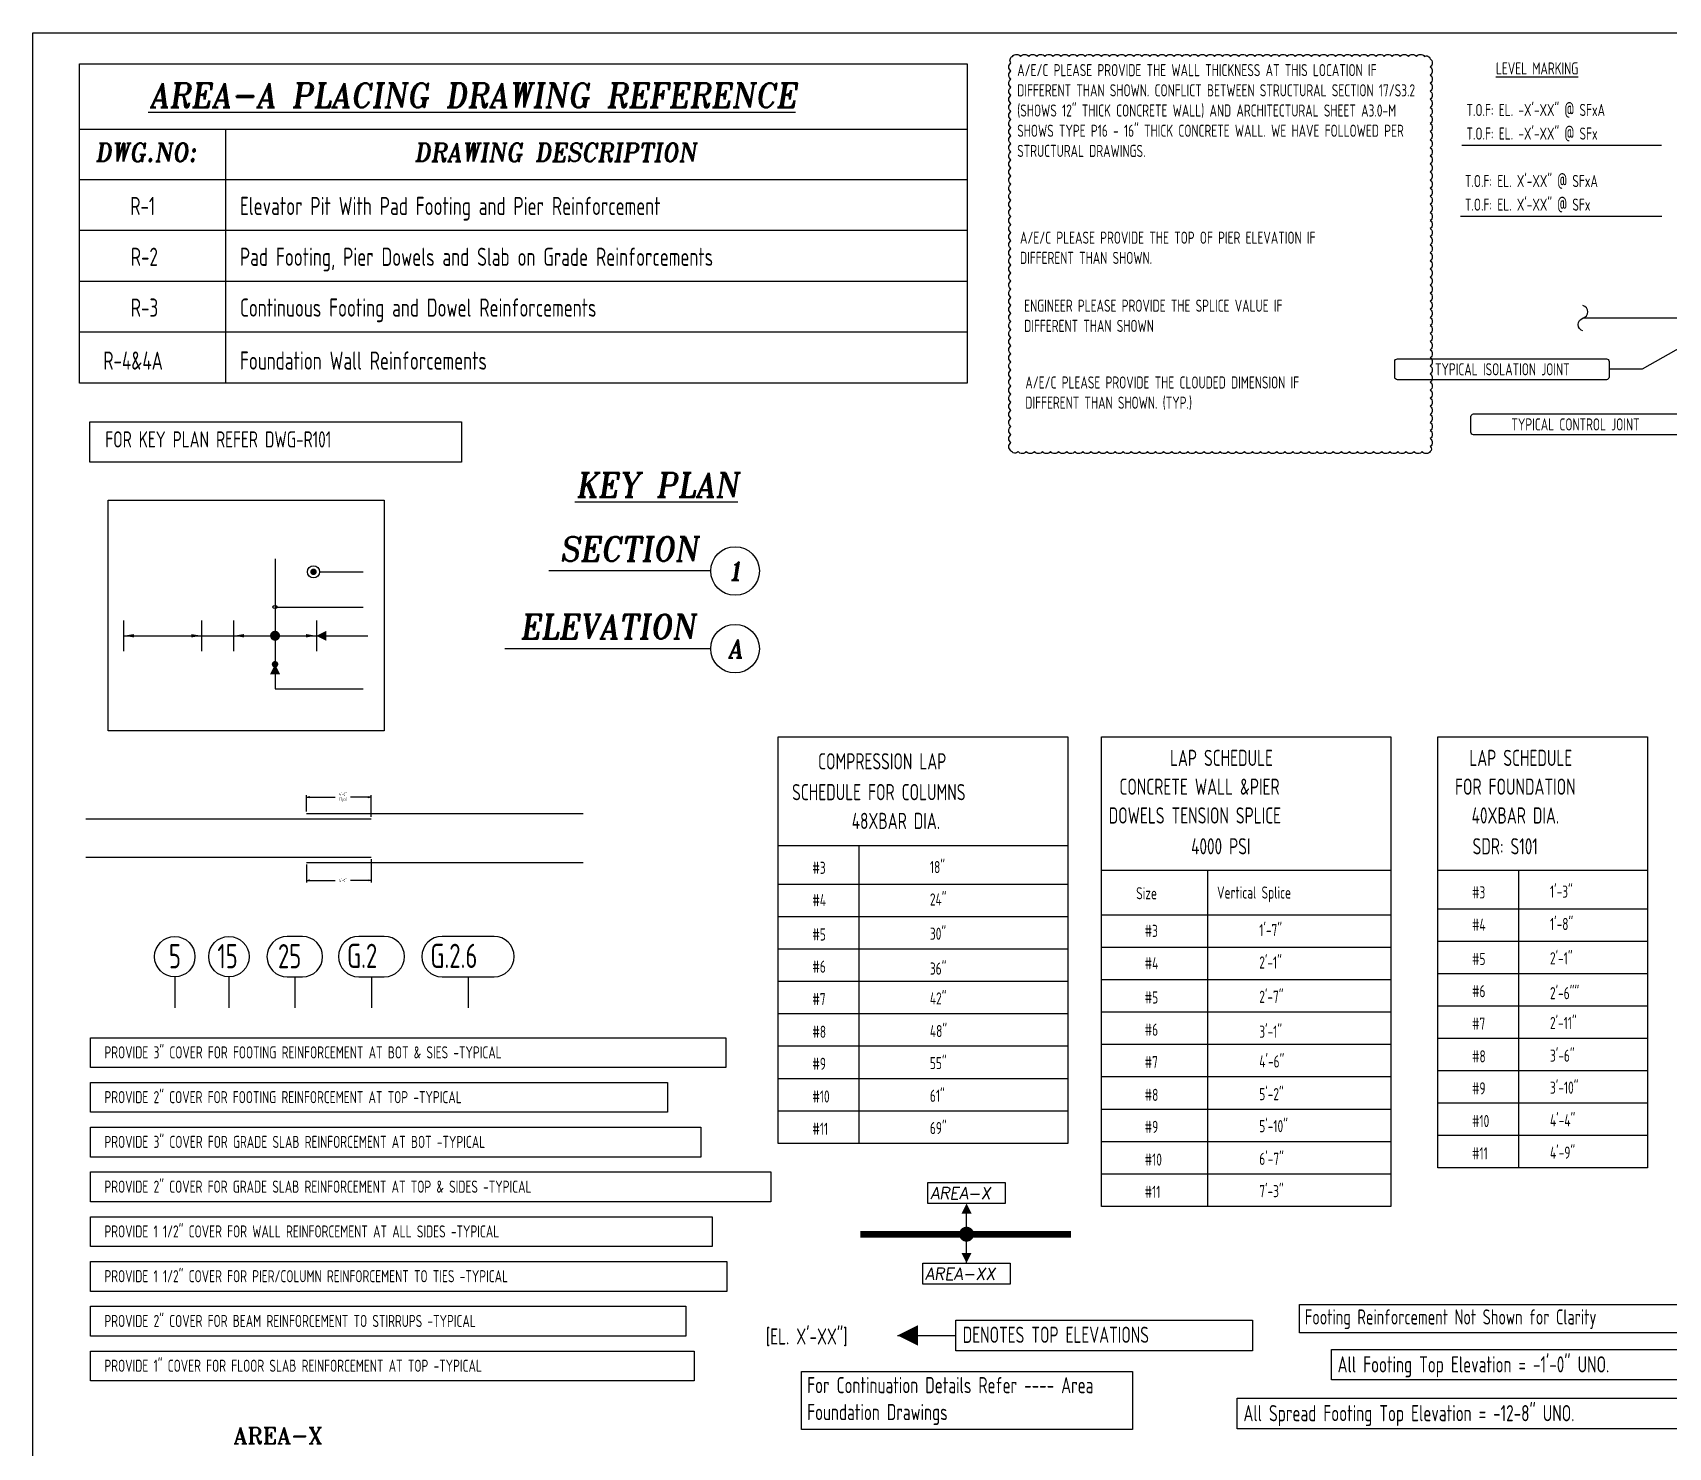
# Model space of a CAD drawing. Header units: inches. Extents: x 10095 to 38568, y -2433 to 4174.
# Drawn here: x 10648 to 11863, y -767 to 283 of the extents above; entities that cross this region are included whole.
import ezdxf
from ezdxf.enums import TextEntityAlignment as Align

# ---------------------------------------------------------------- set-up
doc = ezdxf.new("R2010")
doc.units = ezdxf.units.IN
doc.header["$MEASUREMENT"] = 0
doc.linetypes.add('PHANTOM', pattern=[2.5, 1.25, -0.25, 0.25, -0.25, 0.25, -0.25])
doc.layers.get('0').update_dxf_attribs({"linetype": 'CONTINUOUS'})
doc.layers.get('Defpoints').update_dxf_attribs({"linetype": 'CONTINUOUS'})
for name, color, linetype in [('0-25TEXT', 7, 'CONTINUOUS'), ('0-35', 3, 'CONTINUOUS'), ('0-35TEXT', 3, 'CONTINUOUS'), ('0-50', 10, 'CONTINUOUS'), ('5', 4, 'CONTINUOUS'), ('DETAIL', 83, 'CONTINUOUS'), ('GRID', 8, 'PHANTOM'), ('INTERMEDIATERANGELAY', 7, 'CONTINUOUS'), ('MATCH LINE', 7, 'CONTINUOUS'), ('RANGELAY', 7, 'CONTINUOUS'), ('TITLE_BORDER', 7, 'CONTINUOUS')]:
    doc.layers.add(name, color=color, linetype=linetype)
doc.styles.add('AR', font='ARCHQUIK.shx', dxfattribs={"width": 0.8})
doc.styles.add('ROMANT', font='romant')
doc.dimstyles.new('CADS_DIM_48', dxfattribs={"dimscale": 48, "dimtxt": 0.09375, "dimasz": 0.09375, "dimexe": 0.0625, "dimexo": 0.0625, "dimgap": 0.09375, "dimtad": 0, "dimtih": 1, "dimtoh": 1, "dimzin": 1, "dimdsep": 46, "dimlunit": 4, "dimtxsty": 'AR', "dimblk": 'CLOSED', "dimcen": 0.1875, "dimadec": 0, "dimazin": 0, "dimtfac": 1, "dimtofl": 0, "dimtmove": 0, "dimatfit": 1, "dimldrblk": 'DOTBLANK', "dimfxl": 1, "dimtzin": 0, "dimarcsym": 0})

# ---------------------------------------------------------------- blocks, each defined once
blk = doc.blocks.new('_Closed')
at = {"color": 0, "linetype": 'ByBlock', "lineweight": -2}
for p, q in [((-1, 0.17), (0, 0)), ((-1, 0.17), (-1, -0.17)), ((0, 0), (-1, -0.17)), ((0, 0), (-1, 0))]:
    blk.add_line(p, q, dxfattribs=at)
blk = doc.blocks.new('*D16')
at = {"layer": 'Defpoints', "color": 0, "transparency": 16777216}
for p in [(10851.8, -332.9), (10899.8, -328.9), (10899.8, -346.1)]:
    blk.add_point(p, dxfattribs=at)
at = {"layer": 'DETAIL', "color": 0, "lineweight": -2, "transparency": 16777216}
for p, q in [((10851.8, -334.4), (10851.8, -347.6)), ((10899.8, -330.4), (10899.8, -347.6)), ((10854.1, -346.1), (10873.1, -346.1)), ((10897.6, -346.1), (10884.5, -346.1))]:
    blk.add_line(p, q, dxfattribs=at)
at = {"layer": 'DETAIL', "color": 0, "lineweight": -2, "transparency": 16777216, "xscale": 2.25, "yscale": 2.25, "zscale": 2.25, "rotation": 180}
blk.add_blockref('_Closed', (10851.8, -346.1), dxfattribs=at)
at = {"layer": 'DETAIL', "color": 0, "lineweight": -2, "transparency": 16777216, "xscale": 2.25, "yscale": 2.25, "zscale": 2.25}
blk.add_blockref('_Closed', (10899.8, -346.1), dxfattribs=at)
at = {"layer": 'DETAIL', "color": 0, "transparency": 16777216, "insert": (10878.8, -346.1), "char_height": 2.25, "attachment_point": 5, "style": 'AR'}
blk.add_mtext('4\'-0"', dxfattribs=at)
blk = doc.blocks.new('_DotBlank')
at = {"layer": '0-35', "color": 0, "lineweight": -2}
blk.add_line((-0.5, 0), (-1, 0), dxfattribs=at)
blk.add_circle((0, 0), 0.5, dxfattribs=at)
blk = doc.blocks.new('*D17')
at = {"layer": 'Defpoints', "color": 0, "transparency": 16777216}
for p in [(10899.8, -284.3), (10851.8, -296.4), (10899.8, -300.4)]:
    blk.add_point(p, dxfattribs=at)
at = {"layer": 'DETAIL', "color": 0, "lineweight": -2, "transparency": 16777216}
for p, q in [((10851.8, -294.9), (10851.8, -282.8)), ((10854.1, -284.3), (10873.1, -284.3)), ((10897.6, -284.3), (10884.5, -284.3)), ((10899.8, -298.9), (10899.8, -282.8))]:
    blk.add_line(p, q, dxfattribs=at)
at = {"layer": 'DETAIL', "color": 0, "lineweight": -2, "transparency": 16777216, "xscale": 2.25, "yscale": 2.25, "zscale": 2.25, "rotation": 180}
blk.add_blockref('_Closed', (10851.8, -284.3), dxfattribs=at)
at = {"layer": 'DETAIL', "color": 0, "lineweight": -2, "transparency": 16777216, "xscale": 2.25, "yscale": 2.25, "zscale": 2.25}
blk.add_blockref('_Closed', (10899.8, -284.3), dxfattribs=at)
at = {"layer": 'DETAIL', "color": 0, "transparency": 16777216, "insert": (10878.8, -284.3), "char_height": 2.25, "attachment_point": 5, "style": 'AR'}
blk.add_mtext('4\'-0"\\P(Typ)', dxfattribs=at)
blk = doc.blocks.new('SECT1')
at = {"color": 7, "linetype": 'Continuous'}
blk.add_line((0.627, 0), (-0.627, 0), dxfattribs=at)
blk.add_circle((0.815, 0), 0.188, dxfattribs=at)
at = {"color": 7, "linetype": 'Continuous', "style": 'ROMANT', "oblique": 9, "width": 0.95}
blk.add_text('SECTION', height=0.1875, dxfattribs=at).set_placement((-0.006, 0.077), align=Align.CENTER)
blk.add_attdef('SECT1', text='', height=0.141, dxfattribs=at).set_placement((0.815, 0), align=Align.MIDDLE)
blk = doc.blocks.new('ELEV1')
at = {"color": 7, "linetype": 'Continuous'}
blk.add_line((0.883, 0), (-0.71, 0), dxfattribs=at)
blk.add_circle((1.071, 0), 0.188, dxfattribs=at)
at = {"color": 7, "linetype": 'Continuous', "style": 'ROMANT', "oblique": 9, "width": 0.95}
blk.add_text('ELEVATION', height=0.1875, dxfattribs=at).set_placement((0.085, 0.077), align=Align.CENTER)
blk.add_attdef('ELV1', text='', height=0.141, dxfattribs=at).set_placement((1.071, 0), align=Align.MIDDLE)
blk = doc.blocks.new('leadrblk')
blk.add_lwpolyline([(0, 0, 0, 1, 0), (1, 0, 1, 1, 0)], format="xyseb")
blk = doc.blocks.new('leadrdot')
at = {"const_width": 0.5}
blk.add_lwpolyline([(-0.25, 0, 1), (0.25, 0, 1)], format="xyb", close=True, dxfattribs=at)
blk = doc.blocks.new('rendmark')
at = {"color": 4}
blk.add_line((0, -3), (0, 3), dxfattribs=at)
blk = doc.blocks.new('rarrow')
at = {"color": 7}
blk.add_solid([(2, -0.33), (2, 0.33), (0, 0)], dxfattribs=at)

msp = doc.modelspace()

# ---------------------------------------------------------------- linework, layer by layer
at = {"color": 7, "linetype": 'Continuous'}
msp.add_lwpolyline([(10690.79607, -5.57188), (10966.90881, -5.57188), (10966.90881, -35.47911), (10690.79607, -35.47911)], close=True, dxfattribs=at)
at = {"layer": '0-25TEXT'}
for points in [[(11897.6822, 64.11684), (11843.72258, 33.51897), (11819.15997, 33.51897)], [(10861.39269, -116.92683), (10893.84372, -116.92683)], [(10828.35056, -143.05015), (10893.84372, -143.05015)], [(10859.0234, -164.40664), (10897.24657, -164.40664)], [(10828.35056, -185.54212), (10828.35056, -203.70439), (10893.84372, -203.70439)], [(11341.94141, -630.3391), (11341.94141, -587.21224)], [(11290.78347, -684.06591), (11333.98285, -684.06591)]]:
    msp.add_lwpolyline(points, dxfattribs=at)
for points, const_width in [([(10826.50124, -164.40664, 1), (10830.19988, -164.40664, 1)], 3.69864), ([(11344.71539, -608.89892, 1), (11339.16744, -608.89892, 1)], 5.54795)]:
    msp.add_lwpolyline(points, format="xyb", close=True, dxfattribs=dict(at, const_width=const_width))
at = {"layer": '0-35'}
for p, q in [((11890.35074, 71.44829), (11799.8213, 71.44829)), ((11417.11662, -320.52393), (11202.03034, -320.52393)), ((11417.11662, -320.52393), (11202.03034, -320.52393)), ((11657.07603, -338.75136), (11442.27847, -338.75136)), ((11657.07603, -338.75136), (11442.27847, -338.75136)), ((11847.83493, -338.75136), (11691.96068, -338.75136)), ((11847.83493, -338.75136), (11691.96068, -338.75136)), ((11417.11662, -349.12774), (11202.03034, -349.12774)), ((11417.11662, -373.16948), (11202.03034, -373.16948)), ((11657.07603, -371.91724), (11442.27847, -371.91724)), ((11847.83493, -367.35517), (11691.96068, -367.35517)), ((11417.11662, -397.21122), (11202.03034, -397.21122)), ((11657.07603, -395.95898), (11442.27847, -395.95898)), ((11847.83493, -391.39691), (11691.96068, -391.39691)), ((11417.11662, -421.25296), (11202.03034, -421.25296)), ((11657.07603, -420.00072), (11442.27847, -420.00072)), ((11847.83493, -415.43865), (11691.96068, -415.43865)), ((11417.11662, -445.2947), (11202.03034, -445.2947)), ((11657.07603, -444.04246), (11442.27847, -444.04246)), ((11847.83493, -439.48039), (11691.96068, -439.48039)), ((11417.11662, -469.33644), (11202.03034, -469.33644)), ((11657.07603, -468.0842), (11442.27847, -468.0842)), ((11847.83493, -463.52212), (11691.96068, -463.52212)), ((11417.11662, -493.37818), (11202.03034, -493.37818)), ((11657.07603, -492.12594), (11442.27847, -492.12594)), ((11847.83493, -487.56386), (11691.96068, -487.56386)), ((11417.11662, -517.41992), (11202.03034, -517.41992)), ((11657.07603, -516.16767), (11442.27847, -516.16767)), ((11847.83493, -511.6056), (11691.96068, -511.6056)), ((11657.07603, -540.20941), (11442.27847, -540.20941)), ((11847.83493, -535.64734), (11691.96068, -535.64734)), ((11657.07603, -564.25115), (11442.27847, -564.25115))]:
    msp.add_line(p, q, dxfattribs=at)
msp.add_lwpolyline([(11799.8213, 61.94829, -0.7488732654), (11799.8213, 71.44829, 0.7488732654), (11799.8213, 80.94829, 0.7488732654)], format="xyb", dxfattribs=at)
for points in [[(11202.03034, -239.37808), (11417.11662, -239.37808), (11417.11662, -541.46166), (11202.03034, -541.46166)], [(11442.27847, -239.37808), (11657.07603, -239.37808), (11657.07603, -588.29289), (11442.27847, -588.29289)], [(11691.96068, -239.37808), (11847.83493, -239.37808), (11847.83493, -559.68908), (11691.96068, -559.68908)], [(11163.17048, -462.92292), (11163.17048, -485.08912), (10691.33511, -485.08912), (10691.33511, -462.92292), (11163.17048, -462.92292)], [(11119.95072, -496.17223), (11119.95072, -518.33843), (10691.33511, -518.33843), (10691.33511, -496.17223), (11119.95072, -496.17223)], [(11144.54168, -529.42154), (11144.54168, -551.58774), (10691.33511, -551.58774), (10691.33511, -529.42154), (11144.54168, -529.42154)], [(11196.71283, -562.67084), (11196.71283, -584.83705), (10691.33511, -584.83705), (10691.33511, -562.67084), (11196.71283, -562.67084)], [(11153.03775, -595.92015), (11153.03775, -618.08636), (10691.33511, -618.08636), (10691.33511, -595.92015), (11153.03775, -595.92015)], [(11163.81381, -629.16946), (11163.81381, -651.33567), (10691.33511, -651.33567), (10691.33511, -629.16946), (11163.81381, -629.16946)], [(11133.45, -662.41877), (11133.45, -684.58498), (10691.33511, -684.58498), (10691.33511, -662.41877), (11133.45, -662.41877)], [(11139.63146, -695.66808), (11139.63146, -717.83429), (10691.33511, -717.83429), (10691.33511, -695.66808), (11139.63146, -695.66808)]]:
    msp.add_lwpolyline(points, close=True, dxfattribs=at)
for points in [[(11262.03034, -320.52393), (11262.03034, -541.46166)], [(11262.03034, -320.52393), (11262.03034, -541.46166)], [(11521.03054, -338.75136), (11521.03054, -588.29289)], [(11521.03054, -338.75136), (11521.03054, -588.29289)], [(11751.96068, -338.75136), (11751.96068, -559.68908)], [(11751.96068, -338.75136), (11751.96068, -559.68908)]]:
    msp.add_lwpolyline(points, dxfattribs=at)
at = {"layer": '0-35', "color": 0, "lineweight": -2}
msp.add_circle((10856.89269, -116.92683), 4.5, dxfattribs=at)
at = {"layer": '0-35TEXT', "color": 1}
for p, q in [((11858.14032, 199.73084), (11709.95061, 199.73084)), ((11858.32041, 146.957), (11708.82879, 146.957))]:
    msp.add_line(p, q, dxfattribs=at)
at = {"layer": '0-35TEXT'}
msp.add_lwpolyline([(10648.36485, 283.49724), (12743.78018, 283.49724), (12743.78018, -2272.82815), (10648.36485, -2272.82815)], close=True, dxfattribs=at)
at = {"layer": '0-35TEXT', "color": 1}
msp.add_lwpolyline([(11589.33856, -682.15115), (11589.33856, -661.08), (11919.46326, -661.08), (11919.46326, -682.15115)], close=True, dxfattribs=at)
at = {"layer": '0-50'}
for p, q in [((11342.37843, 211.59569), (10683.15023, 211.59569)), ((10791.87379, 23.24691), (10791.87379, 211.59569)), ((11342.37843, 174.22453), (10683.15023, 174.22453)), ((11342.37843, 136.48012), (10683.15023, 136.48012)), ((11342.37843, 98.73572), (10683.15023, 98.73572)), ((11342.37843, 60.99132), (10683.15023, 60.99132))]:
    msp.add_line(p, q, dxfattribs=at)
for points in [[(10683.15023, 260.25998), (11342.37843, 260.25998), (11342.37843, 23.24691), (10683.15023, 23.24691)], [(10704.32784, -63.74847), (10909.39656, -63.74847), (10909.39656, -235.06451), (10704.32784, -235.06451)], [(11313.27735, -570.5305), (11370.60548, -570.5305), (11370.60548, -586.10807), (11313.27735, -586.10807)], [(11309.40816, -630.3391), (11374.47467, -630.3391), (11374.47467, -645.91667), (11309.40816, -645.91667)], [(11333.98285, -672.71862), (11554.23729, -672.71862), (11554.23729, -695.41321), (11333.98285, -695.41321)], [(11612.94616, -694.4818), (11919.46326, -694.4818), (11919.46326, -717.17639), (11612.94616, -717.17639)], [(11219.38019, -753.98145), (11219.38019, -710.78834), (11465.13191, -710.78834), (11465.13191, -753.98145)], [(11543.01465, -730.72335), (11919.46326, -730.72335), (11919.46326, -753.41794), (11543.01465, -753.41794)]]:
    msp.add_lwpolyline(points, close=True, dxfattribs=at)
for points in [[(11662.0348, 41.26888), (11817.15997, 41.26888, -0.4142135624), (11819.15997, 39.26888), (11819.15997, 27.76906, -0.4142135624), (11817.15997, 25.76906), (11662.0348, 25.76906, -0.4142135624), (11660.0348, 27.76906), (11660.0348, 39.26888, -0.4142135624)], [(11718.58307, 0.33278), (11869.83583, 0.33278, -0.4142135624), (11871.83583, -1.66722), (11871.83583, -13.16704, -0.4142135624), (11869.83583, -15.16704), (11718.58307, -15.16704, -0.4142135624), (11716.58307, -13.16704), (11716.58307, -1.66722, -0.4142135624)], [(10848.70728, -387.73623), (10837.36636, -387.73623, 1), (10837.36636, -417.73623), (10848.70728, -417.73623, 1)], [(10890.51313, -417.698), (10909.51707, -417.698, 1), (10909.51707, -387.698), (10890.51313, -387.698, 1)], [(10991.00432, -387.698), (10952.40941, -387.698, 1), (10952.40941, -417.698), (10991.00432, -417.698, 1)]]:
    msp.add_lwpolyline(points, format="xyb", close=True, dxfattribs=at)
for centre in [(10753.8734, -402.73623), (10794.10468, -402.73623)]:
    msp.add_circle(centre, 15, dxfattribs=at)
at = {"layer": '5'}
msp.add_lwpolyline([(10828.35056, -107.30808), (10828.35056, -185.54212)], dxfattribs=at)
at = {"layer": '5', "const_width": 2.4}
for points in [[(10855.69269, -116.92683, 1), (10858.09269, -116.92683, 1)], [(10827.15056, -185.54212, 1), (10829.55056, -185.54212, 1)]]:
    msp.add_lwpolyline(points, format="xyb", close=True, dxfattribs=at)
at = {"layer": 'DETAIL'}
msp.add_lwpolyline([(11686.33725, -27.55075, -0.52056705), (11680.33725, -27.55075, -0.52056705), (11674.33725, -27.55075, -0.52056705), (11668.33725, -27.55075, -0.52056705), (11662.33725, -27.55075, -0.52056705), (11656.33725, -27.55075, -0.52056705), (11650.33725, -27.55075, -0.52056705), (11644.33725, -27.55075, -0.52056705), (11638.33725, -27.55075, -0.52056705), (11632.33725, -27.55075, -0.52056705), (11626.33725, -27.55075, -0.52056705), (11620.33725, -27.55075, -0.52056705), (11614.33725, -27.55075, -0.52056705), (11608.33725, -27.55075, -0.52056705), (11602.33725, -27.55075, -0.52056705), (11596.33725, -27.55075, -0.52056705), (11590.33725, -27.55075, -0.52056705), (11584.33725, -27.55075, -0.52056705), (11578.33725, -27.55075, -0.52056705), (11572.33725, -27.55075, -0.52056705), (11566.33725, -27.55075, -0.52056705), (11560.33725, -27.55075, -0.52056705), (11554.33725, -27.55075, -0.52056705), (11548.33725, -27.55075, -0.52056705), (11542.33725, -27.55075, -0.52056705), (11536.33725, -27.55075, -0.52056705), (11530.33725, -27.55075, -0.52056705), (11524.33725, -27.55075, -0.52056705), (11518.33725, -27.55075, -0.52056705), (11512.33725, -27.55075, -0.52056705), (11506.33725, -27.55075, -0.52056705), (11500.33725, -27.55075, -0.52056705), (11494.33725, -27.55075, -0.52056705), (11488.33725, -27.55075, -0.52056705), (11482.33725, -27.55075, -0.52056705), (11476.33725, -27.55075, -0.52056705), (11470.33725, -27.55075, -0.52056705), (11464.33725, -27.55075, -0.52056705), (11458.33725, -27.55075, -0.52056705), (11452.33725, -27.55075, -0.52056705), (11446.33725, -27.55075, -0.52056705), (11440.33725, -27.55075, -0.52056705), (11434.33725, -27.55075, -0.52056705), (11428.33725, -27.55075, -0.52056705), (11422.33725, -27.55075, -0.52056705), (11416.33725, -27.55075, -0.52056705), (11410.33725, -27.55075, -0.52056705), (11404.33725, -27.55075, -0.52056705), (11398.33725, -27.55075, -0.52056705), (11392.33725, -27.55075, -0.52056705), (11386.33725, -27.55075, -0.52056705), (11380.33725, -27.55075, -0.52056705), (11374.9006, -26.98741, -0.52056705), (11374.9006, -20.98741, -0.52056705), (11374.9006, -14.98741, -0.52056705), (11374.9006, -8.98741, -0.52056705), (11374.9006, -2.98741, -0.52056705), (11374.9006, 3.01259, -0.52056705), (11374.9006, 9.01259, -0.52056705), (11374.9006, 15.01259, -0.52056705), (11374.9006, 21.01259, -0.52056705), (11374.9006, 27.01259, -0.52056705), (11374.9006, 33.01259, -0.52056705), (11374.9006, 39.01259, -0.52056705), (11374.9006, 45.01259, -0.52056705), (11374.9006, 51.01259, -0.52056705), (11374.9006, 57.01259, -0.52056705), (11374.9006, 63.01259, -0.52056705), (11374.9006, 69.01259, -0.52056705), (11374.9006, 75.01259, -0.52056705), (11374.9006, 81.01259, -0.52056705), (11374.9006, 87.01259, -0.52056705), (11374.9006, 93.01259, -0.52056705), (11374.9006, 99.01259, -0.52056705), (11374.9006, 105.01259, -0.52056705), (11374.9006, 111.01259, -0.52056705), (11374.9006, 117.01259, -0.52056705), (11374.9006, 123.01259, -0.52056705), (11374.9006, 129.01259, -0.52056705), (11374.9006, 135.01259, -0.52056705), (11374.9006, 141.01259, -0.52056705), (11374.9006, 147.01259, -0.52056705), (11374.9006, 153.01259, -0.52056705), (11374.9006, 159.01259, -0.52056705), (11374.9006, 165.01259, -0.52056705), (11374.9006, 171.01259, -0.52056705), (11374.9006, 177.01259, -0.52056705), (11374.9006, 183.01259, -0.52056705), (11374.9006, 189.01259, -0.52056705), (11374.9006, 195.01259, -0.52056705), (11374.9006, 201.01259, -0.52056705), (11374.9006, 207.01259, -0.52056705), (11374.9006, 213.01259, -0.52056705), (11374.9006, 219.01259, -0.52056705), (11374.9006, 225.01259, -0.52056705), (11374.9006, 231.01259, -0.52056705), (11374.9006, 237.01259, -0.52056705), (11374.9006, 243.01259, -0.52056705), (11374.9006, 249.01259, -0.52056705), (11374.9006, 255.01259, -0.52056705), (11374.9006, 261.01259, -0.52056705), (11376.10353, 265.80966, -0.52056705), (11382.10353, 265.80966, -0.52056705), (11388.10353, 265.80966, -0.52056705), (11394.10353, 265.80966, -0.52056705), (11400.10353, 265.80966, -0.52056705), (11406.10353, 265.80966, -0.52056705), (11412.10353, 265.80966, -0.52056705), (11418.10353, 265.80966, -0.52056705), (11424.10353, 265.80966, -0.52056705), (11430.10353, 265.80966, -0.52056705), (11436.10353, 265.80966, -0.52056705), (11442.10353, 265.80966, -0.52056705), (11448.10353, 265.80966, -0.52056705), (11454.10353, 265.80966, -0.52056705), (11460.10353, 265.80966, -0.52056705), (11466.10353, 265.80966, -0.52056705), (11472.10353, 265.80966, -0.52056705), (11478.10353, 265.80966, -0.52056705), (11484.10353, 265.80966, -0.52056705), (11490.10353, 265.80966, -0.52056705), (11496.10353, 265.80966, -0.52056705), (11502.10353, 265.80966, -0.52056705), (11508.10353, 265.80966, -0.52056705), (11514.10353, 265.80966, -0.52056705), (11520.10353, 265.80966, -0.52056705), (11526.10353, 265.80966, -0.52056705), (11532.10353, 265.80966, -0.52056705), (11538.10353, 265.80966, -0.52056705), (11544.10353, 265.80966, -0.52056705), (11550.10353, 265.80966, -0.52056705), (11556.10353, 265.80966, -0.52056705), (11562.10353, 265.80966, -0.52056705), (11568.10353, 265.80966, -0.52056705), (11574.10353, 265.80966, -0.52056705), (11580.10353, 265.80966, -0.52056705), (11586.10353, 265.80966, -0.52056705), (11592.10353, 265.80966, -0.52056705), (11598.10353, 265.80966, -0.52056705), (11604.10353, 265.80966, -0.52056705), (11610.10353, 265.80966, -0.52056705), (11616.10353, 265.80966, -0.52056705), (11622.10353, 265.80966, -0.52056705), (11628.10353, 265.80966, -0.52056705), (11634.10353, 265.80966, -0.52056705), (11640.10353, 265.80966, -0.52056705), (11646.10353, 265.80966, -0.52056705), (11652.10353, 265.80966, -0.52056705), (11658.10353, 265.80966, -0.52056705), (11664.10353, 265.80966, -0.52056705), (11670.10353, 265.80966, -0.52056705), (11676.10353, 265.80966, -0.52056705), (11682.10353, 265.80966, -0.52056705), (11686.33725, 264.04338, -0.52056705), (11686.33725, 258.04338, -0.52056705), (11686.33725, 252.04338, -0.52056705), (11686.33725, 246.04338, -0.52056705), (11686.33725, 240.04338, -0.52056705), (11686.33725, 234.04338, -0.52056705), (11686.33725, 228.04338, -0.52056705), (11686.33725, 222.04338, -0.52056705), (11686.33725, 216.04338, -0.52056705), (11686.33725, 210.04338, -0.52056705), (11686.33725, 204.04338, -0.52056705), (11686.33725, 198.04338, -0.52056705), (11686.33725, 192.04338, -0.52056705), (11686.33725, 186.04338, -0.52056705), (11686.33725, 180.04338, -0.52056705), (11686.33725, 174.04338, -0.52056705), (11686.33725, 168.04338, -0.52056705), (11686.33725, 162.04338, -0.52056705), (11686.33725, 156.04338, -0.52056705), (11686.33725, 150.04338, -0.52056705), (11686.33725, 144.04338, -0.52056705), (11686.33725, 138.04338, -0.52056705), (11686.33725, 132.04338, -0.52056705), (11686.33725, 126.04338, -0.52056705), (11686.33725, 120.04338, -0.52056705), (11686.33725, 114.04338, -0.52056705), (11686.33725, 108.04338, -0.52056705), (11686.33725, 102.04338, -0.52056705), (11686.33725, 96.04338, -0.52056705), (11686.33725, 90.04338, -0.52056705), (11686.33725, 84.04338, -0.52056705), (11686.33725, 78.04338, -0.52056705), (11686.33725, 72.04338, -0.52056705), (11686.33725, 66.04338, -0.52056705), (11686.33725, 60.04338, -0.52056705), (11686.33725, 54.04338, -0.52056705), (11686.33725, 48.04338, -0.52056705), (11686.33725, 42.04338, -0.52056705), (11686.33725, 36.04338, -0.52056705), (11686.33725, 30.04338, -0.52056705), (11686.33725, 24.04338, -0.52056705), (11686.33725, 18.04338, -0.52056705), (11686.33725, 12.04338, -0.52056705), (11686.33725, 6.04338, -0.52056705), (11686.33725, 0.04338, -0.52056705), (11686.33725, -5.95662, -0.52056705), (11686.33725, -11.95662, -0.52056705), (11686.33725, -17.95662, -0.52056705), (11686.33725, -23.95662, -0.52056705)], format="xyb", close=True, dxfattribs=at)
at = {"layer": 'GRID', "lineweight": -3}
for points in [[(10753.8734, -417.73623), (10753.8734, -440.72414)], [(10794.10468, -417.73623), (10794.10468, -440.72414)], [(10843.03682, -417.73623), (10843.03682, -440.72414)], [(10900.0151, -417.698), (10900.0151, -440.68591)], [(10971.70687, -417.698), (10971.70687, -440.68591)]]:
    msp.add_lwpolyline(points, dxfattribs=at)
at = {"layer": 'INTERMEDIATERANGELAY'}
msp.add_line((10773.67771, -164.40664), (10797.67771, -164.40664), dxfattribs=at)
at = {"layer": 'MATCH LINE', "linetype": 'PHANTOM', "ltscale": 10, "const_width": 5}
msp.add_lwpolyline([(11419.59198, -608.89892), (11263.10874, -608.89892)], dxfattribs=at)
at = {"layer": 'RANGELAY'}
for p, q in [((10716.06471, -164.40664), (10773.67771, -164.40664)), ((10797.67771, -164.40664), (10859.0234, -164.40664))]:
    msp.add_line(p, q, dxfattribs=at)
at = {"layer": 'TITLE_BORDER', "color": 4}
for p, q in [((10687.84163, -300.42149), (10899.81172, -300.42149)), ((10851.81172, -296.42149), (11057.14769, -296.42149)), ((10687.84163, -328.90934), (10899.81172, -328.90934)), ((10851.81172, -332.90934), (11057.14769, -332.90934))]:
    msp.add_line(p, q, dxfattribs=at)

# ---------------------------------------------------------------- block references
at = {"layer": '0-25TEXT', "xscale": 96, "yscale": 96, "zscale": 96}
for name, p, values in [('SECT1', (11091.82259, -116.28619), {'SECT1': '1'}), ('ELEV1', (11067.2035, -174.01104), {'ELV1': 'A'})]:
    msp.add_blockref(name, p, dxfattribs=at).add_auto_attribs(values)
at = {"layer": '0-25TEXT', "zscale": 2}
for name, p, xscale, yscale in [('leadrdot', (10828.35056, -143.05015), 7.498582677165353, 3.000944881889763), ('leadrblk', (10859.0234, -164.40664), 7.498582677165353, 3.000944881889763), ('leadrblk', (11290.78347, -684.06591), 14.99716535433071, 6.001889763779527)]:
    msp.add_blockref(name, p, dxfattribs=dict(at, xscale=xscale, yscale=yscale))
at = {"layer": '0-25TEXT', "xscale": 7.498582677165353, "yscale": 3.000944881889763, "zscale": 2, "rotation": 270.0000046057035}
msp.add_blockref('leadrblk', (10828.35056, -185.54212), dxfattribs=at)
at = {"layer": '0-25TEXT', "yscale": 3.000944881889763}
for p, xscale, rotation in [((11341.94141, -586.10807), -7.498582677165356, 89.99999539429635), ((11341.94141, -630.3391), 7.498582677165356, 90.00000460570351)]:
    msp.add_blockref('leadrblk', p, dxfattribs=dict(at, xscale=xscale, rotation=rotation))
at = {"layer": 'RANGELAY', "xscale": 3.779527559055119, "yscale": 3.779527559055119}
for name, p, rotation in [('rendmark', (10716.06471, -164.40664), 3.192679130499573e-08), ('rendmark', (10773.67771, -164.40664), 179.9999969614578), ('rendmark', (10797.67771, -164.40664), 3.192679247894604e-08), ('rendmark', (10859.0234, -164.40664), 179.9999969614578), ('rarrow', (10716.06471, -164.40664), 3.192679130499573e-08), ('rarrow', (10773.67771, -164.40664), 179.9999969614578), ('rarrow', (10797.67771, -164.40664), 3.192679247894604e-08), ('rarrow', (10859.0234, -164.40664), 179.9999969614578)]:
    msp.add_blockref(name, p, dxfattribs=dict(at, rotation=rotation))

# ---------------------------------------------------------------- texts
at = {"color": 7, "linetype": 'Continuous', "style": 'ROMANT', "oblique": 9, "width": 0.95}
for s, height, p in [('%%UAREA-A PLACING DRAWING REFERENCE', 18, (10734.80313, 228.00194)), ('DWG.NO:', 13.5, (10694.68709, 187.91156)), ('DRAWING DESCRIPTION', 13.5, (10931.63373, 187.91156)), ('AREA-X', 9, (11315.08745, -582.94901)), ('AREA-XX', 9, (11311.21826, -642.75761))]:
    msp.add_text(s, height=height, dxfattribs=at).set_placement(p)
msp.add_text('%%UKEY PLAN', height=18, dxfattribs=at).set_placement((11112.14534, -61.44225), align=Align.CENTER)
at = {"color": 7, "linetype": 'Continuous', "style": 'ROMANT'}
msp.add_text('AREA-X', height=12, dxfattribs=at).set_placement((10830.47386, -764.57179), align=Align.CENTER)
at = {"layer": '0-35', "style": 'AR', "width": 0.8}
for s, p in [('R-1', (10720.80834, 148.06137)), ('Elevator Pit With Pad Footing and Pier Reinforcement', (10802.27545, 148.06137)), ('R-2', (10721.22021, 110.31697)), ('Pad Footing, Pier Dowels and Slab on Grade Reinforcements', (10802.27545, 110.31697)), ('R-3', (10721.22021, 72.57256)), ('Continuous Footing and Dowel Reinforcements', (10802.27545, 72.57256)), ('R-4&4A', (10700.77939, 33.22418)), ('Foundation Wall Reinforcements', (10802.27545, 33.22418))]:
    msp.add_text(s, height=13.5, dxfattribs=at).set_placement(p)
at = {"layer": '0-35TEXT', "style": 'AR', "width": 0.8}
for s, height, p in [('%%ULEVEL MARKING', 9, (11735.16732, 252.46974)), ('T.O.F: EL. -X\'-XX" @ SFxA', 9, (11713.28859, 221.61244)), ('T.O.F: EL. -X\'-XX" @ SFx', 9, (11713.28859, 204.07604)), ('T.O.F: EL. X\'-XX" @ SFxA', 9, (11712.16677, 168.8386)), ('T.O.F: EL. X\'-XX" @ SFx', 9, (11712.16677, 151.30221)), ('COMPRESSION LAP', 12.0208696, (11231.70279, -263.67283)), ('LAP SCHEDULE', 12.0208696, (11493.08791, -261.14294)), ('LAP SCHEDULE', 12.0208696, (11715.39906, -261.14294)), ('SCHEDULE FOR COLUMNS', 12.0208696, (11212.40234, -286.5612)), ('CONCRETE WALL &PIER', 12.0208696, (11455.50531, -282.51337)), ('FOR FOUNDATION', 12.0208696, (11704.79266, -282.51337)), ('48XBAR DIA.', 12.0208696, (11256.71114, -307.93163)), (' DOWELS TENSION SPLICE', 12.0208696, (11442.31438, -303.88381)), ('40XBAR DIA.', 12.0208696, (11717.13329, -303.88381)), ('4000 PSI', 12.02087, (11508.79144, -326.78403)), ('SDR: S101', 12.02087, (11717.82977, -326.78403)), ('#3', 9.015652, (11227.47523, -341.2703)), ('Size', 9.015652, (11467.9456, -360.15229)), ('#3', 9.015652, (11717.40557, -359.49773)), ('#4', 9.015652, (11227.47523, -365.31204)), ('#4', 9.015652, (11717.40557, -383.53947)), ('#5', 9.015652, (11227.47523, -390.76372)), ('#3', 9.015652, (11474.27636, -388.10154)), ('#5', 9.015652, (11717.40557, -408.99114)), ('#6', 9.015652, (11227.47523, -414.67115)), ('#4', 9.015652, (11474.27636, -412.14328)), ('#6', 9.015652, (11717.40557, -432.89857)), ('#7', 9.015652, (11227.47523, -438.80713)), ('#5', 9.015652, (11474.27636, -437.59495)), ('#7', 9.015652, (11717.40557, -457.03456)), ('#8', 9.015652, (11227.47523, -463.06733)), ('#6', 9.015652, (11474.27636, -461.50238)), ('PROVIDE 3" COVER FOR FOOTING REINFORCEMENT AT BOT & SIES -TYPICAL', 9, (10701.64059, -478.34254)), ('#8', 9.015652, (11717.40557, -481.29475)), ('#9', 9.015652, (11227.47523, -486.8456)), ('#7', 9.015652, (11474.27636, -485.63837)), ('#9', 9.015652, (11717.40557, -505.07302)), ('PROVIDE 2" COVER FOR FOOTING REINFORCEMENT AT TOP -TYPICAL', 9, (10701.64059, -511.59185)), ('#10', 9.015652, (11227.47523, -511.13123)), ('#8', 9.015652, (11474.27636, -509.89856)), ('#10', 9.015652, (11717.40557, -529.35866)), ('PROVIDE 3" COVER FOR GRADE SLAB REINFORCEMENT AT BOT -TYPICAL', 9, (10701.64059, -544.84116)), ('#11', 9.015652, (11227.47523, -535.12022)), ('#9', 9.015652, (11474.27636, -533.67684)), ('#11', 9.015652, (11717.40557, -553.34764)), ('#10', 9.015652, (11474.27636, -557.96247)), ('PROVIDE 2" COVER FOR GRADE SLAB REINFORCEMENT AT TOP & SIDES -TYPICAL', 9, (10701.64059, -578.09047)), ('#11', 9.015652, (11474.27636, -581.95145)), ('PROVIDE 1 1/2" COVER FOR WALL REINFORCEMENT AT ALL SIDES -TYPICAL', 9, (10701.64059, -611.33978)), ('PROVIDE 1 1/2" COVER FOR PIER/COLUMN REINFORCEMENT TO TIES -TYPICAL', 9, (10701.64059, -644.58909)), ('PROVIDE 2" COVER FOR BEAM REINFORCEMENT TO STIRRUPS -TYPICAL', 9, (10701.64059, -677.8384)), ('Footing Reinforcement Not Shown for Clarity', 11.2497187, (11593.27597, -675.97242)), ('[EL. X\'-XX"]', 12, (11192.95022, -690.84489)), ('DENOTES TOP ELEVATIONS', 12, (11339.12573, -689.58123)), ('PROVIDE 1" COVER FOR FLOOR SLAB REINFORCEMENT AT TOP -TYPICAL', 9, (10701.64059, -711.08771)), ('All Footing Top Elevation = -1\'-0" UNO.', 12, (11617.56374, -711.57917)), ('All Spread Footing Top Elevation = -12-8" UNO.', 12, (11547.63222, -747.82071))]:
    msp.add_text(s, height=height, dxfattribs=at).set_placement(p)
at = {"layer": '0-35TEXT', "color": 1, "style": 'AR', "width": 0.8}
for s, height, p in [('18"', 9.015652, (11314.73438, -340.73618)), ('Vertical Splice', 9.0156522, (11528.03391, -359.61817)), ('1\'-3"', 9.015652, (11775.3003, -358.96361)), ('24"', 9.015652, (11314.73438, -364.77792)), ('1\'-8"', 9.015652, (11775.3003, -383.00535)), ('30"', 9.015652, (11314.73438, -390.2296)), ('1\'-7"', 9.015652, (11559.36726, -387.56742)), ('2\'-1"', 9.015652, (11559.36726, -411.60916)), ('2\'-1"', 9.015652, (11775.3003, -408.45702)), ('36"', 9.015652, (11314.73438, -416.13114)), ('2\'-6""', 9.015652, (11775.3003, -434.35856)), ('42"', 9.015652, (11314.73438, -438.27301)), ('2\'-7"', 9.015652, (11559.36726, -437.06083)), ('2\'-11"', 9.015652, (11775.3003, -456.50044)), ('48"', 9.015652, (11314.73438, -462.53321)), ('3\'-1"', 9.015652, (11559.36726, -462.96238)), ('3\'-6"', 9.015652, (11775.3003, -480.76063)), ('55"', 9.015652, (11314.73438, -486.31148)), ('4\'-6"', 9.015652, (11559.36726, -485.10425)), ('3\'-10"', 9.015652, (11775.3003, -504.53891)), ('61"', 9.015652, (11314.73438, -510.59711)), ('5\'-2"', 9.015652, (11559.36726, -509.36445)), ('5\'-10"', 9.015652, (11559.36726, -533.14272)), ('4\'-4"', 9.015652, (11775.3003, -528.82454)), ('69"', 9.015652, (11314.73438, -534.5861)), ('6\'-7"', 9.015652, (11559.36726, -557.42835)), ('4\'-9"', 9.015652, (11775.3003, -552.81352)), ('7\'-3"', 9.015652, (11559.36726, -581.41733))]:
    msp.add_text(s, height=height, dxfattribs=at).set_placement(p)
at = {"layer": '0-35TEXT', "insert": (11223.58019, -714.98834), "char_height": 12, "width": 237.6827586, "attachment_point": 1, "style": 'AR'}
msp.add_mtext('For Continuation Details Refer ---- Area Foundation Drawings', dxfattribs=at)
at = {"layer": '0-50', "style": 'AR', "width": 0.8}
for s, height, p in [('FOR KEY PLAN REFER DWG-R101', 12, (10702.27225, -24.55691)), ('5', 18, (10749.51357, -411.38484)), ('15', 18, (10785.56497, -411.38484)), ('25', 18, (10830.5109, -411.38484)), ('G.2', 18, (10881.84248, -411.13386)), ('G.2.6', 18, (10943.73877, -411.13386))]:
    msp.add_text(s, height=height, dxfattribs=at).set_placement(p)
at = {"layer": 'DETAIL', "style": 'AR', "width": 0.8}
for s, p in [('TYPICAL ISOLATION JOINT', (11739.90034, 29.01988)), ('TYPICAL CONTROL JOINT', (11794.25313, -11.91622))]:
    msp.add_text(s, height=8.999775, dxfattribs=at).set_placement(p, align=Align.CENTER)
at = {"layer": 'DETAIL', "char_height": 9, "attachment_point": 1, "style": 'AR'}
for s, insert, width in [('A/E/C PLEASE PROVIDE THE WALL THICKNESS AT THIS LOCATION IF DIFFERENT THAN SHOWN. CONFLICT BETWEEN STRUCTURAL SECTION 17/S3.2 (SHOWS 12" THICK CONCRETE WALL) AND ARCHITECTURAL SHEET A3.0-M SHOWS TYPE P16 - 16" THICK CONCRETE WALL. WE HAVE FOLLOWED PER STRUCTURAL DRAWINGS.', (11379.59689, 260.20878), 305.9295977), ('A/E/C PLEASE PROVIDE THE TOP OF PIER ELEVATION IF DIFFERENT THAN SHOWN.', (11381.64738, 135.75212), 227.603838), ('ENGINEER PLEASE PROVIDE THE SPLICE VALUE IF DIFFERENT THAN SHOWN', (11384.77066, 85.24674), 227.603838), ('A/E/C PLEASE PROVIDE THE CLOUDED DIMENSION IF DIFFERENT THAN SHOWN. (TYP.)', (11385.60985, 28.20337), 230.1531241)]:
    msp.add_mtext(s, dxfattribs=dict(at, insert=insert, width=width))

# ---------------------------------------------------------------- dimensions: what is measured, and where the dimension line sits
at = {"layer": 'DETAIL'}
dim = msp.add_linear_dim(base=(10899.81172, -284.32717), p1=(10851.81172, -296.42149), p2=(10899.81172, -300.42149), text='<>\\P(Typ)', dimstyle='CADS_DIM_48', override={"dimscale": 24}, dxfattribs=at)
dim.commit()
dim.dimension.update_dxf_attribs({"geometry": '*D17', "text_midpoint": (10878.84215, -284.32717), "dimtype": 160})
dim = msp.add_linear_dim(base=(10899.81172, -346.08047), p1=(10851.81172, -332.90934), p2=(10899.81172, -328.90934), dimstyle='CADS_DIM_48', override={"dimscale": 24}, dxfattribs=at)
dim.commit()
dim.dimension.update_dxf_attribs({"geometry": '*D16', "text_midpoint": (10878.84215, -346.08047), "dimtype": 160})

doc.saveas('drawing.dxf')
